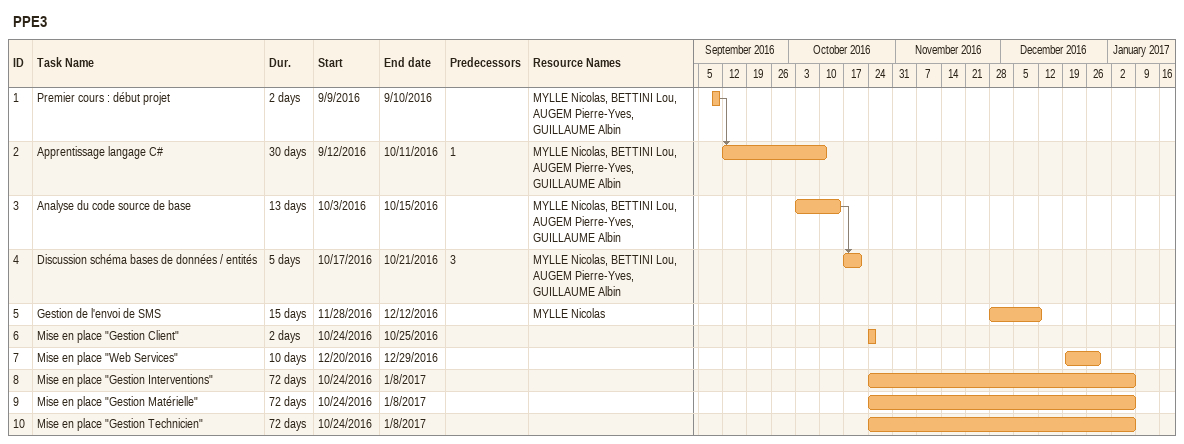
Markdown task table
PPE3

| ID | Task | Duration | Start | Finish | Predecessors | Resources |
|---|---|---|---|---|---|---|
| 1 | Premier cours : début projet | 2d | 2016-09-09 | 2016-09-10 |  | MYLLE Nicolas, BETTINI Lou, AUGEM Pierre-Yves, GUILLAUME Albin |
| 2 | Apprentissage langage C# | 30d | 2016-09-12 | 2016-10-11 | 1 | MYLLE Nicolas, BETTINI Lou, AUGEM Pierre-Yves, GUILLAUME Albin |
| 3 | Analyse du code source de base | 13d | 2016-10-03 | 2016-10-15 |  | MYLLE Nicolas, BETTINI Lou, AUGEM Pierre-Yves, GUILLAUME Albin |
| 4 | Discussion schéma bases de données / entités | 5d | 2016-10-17 | 2016-10-21 | 3 | MYLLE Nicolas, BETTINI Lou, AUGEM Pierre-Yves, GUILLAUME Albin |
| 5 | Gestion de l'envoi de SMS | 15d | 2016-11-28 | 2016-12-12 |  | MYLLE Nicolas |
| 6 | Mise en place "Gestion Client" | 2d | 2016-10-24 | 2016-10-25 |  |  |
| 7 | Mise en place "Web Services" | 10d | 2016-12-20 | 2016-12-29 |  |  |
| 8 | Mise en place "Gestion Interventions" | 72d | 2016-10-24 | 2017-01-08 |  |  |
| 9 | Mise en place "Gestion Matérielle" | 72d | 2016-10-24 | 2017-01-08 |  |  |
| 10 | Mise en place "Gestion Technicien" | 72d | 2016-10-24 | 2017-01-08 |  |  |
